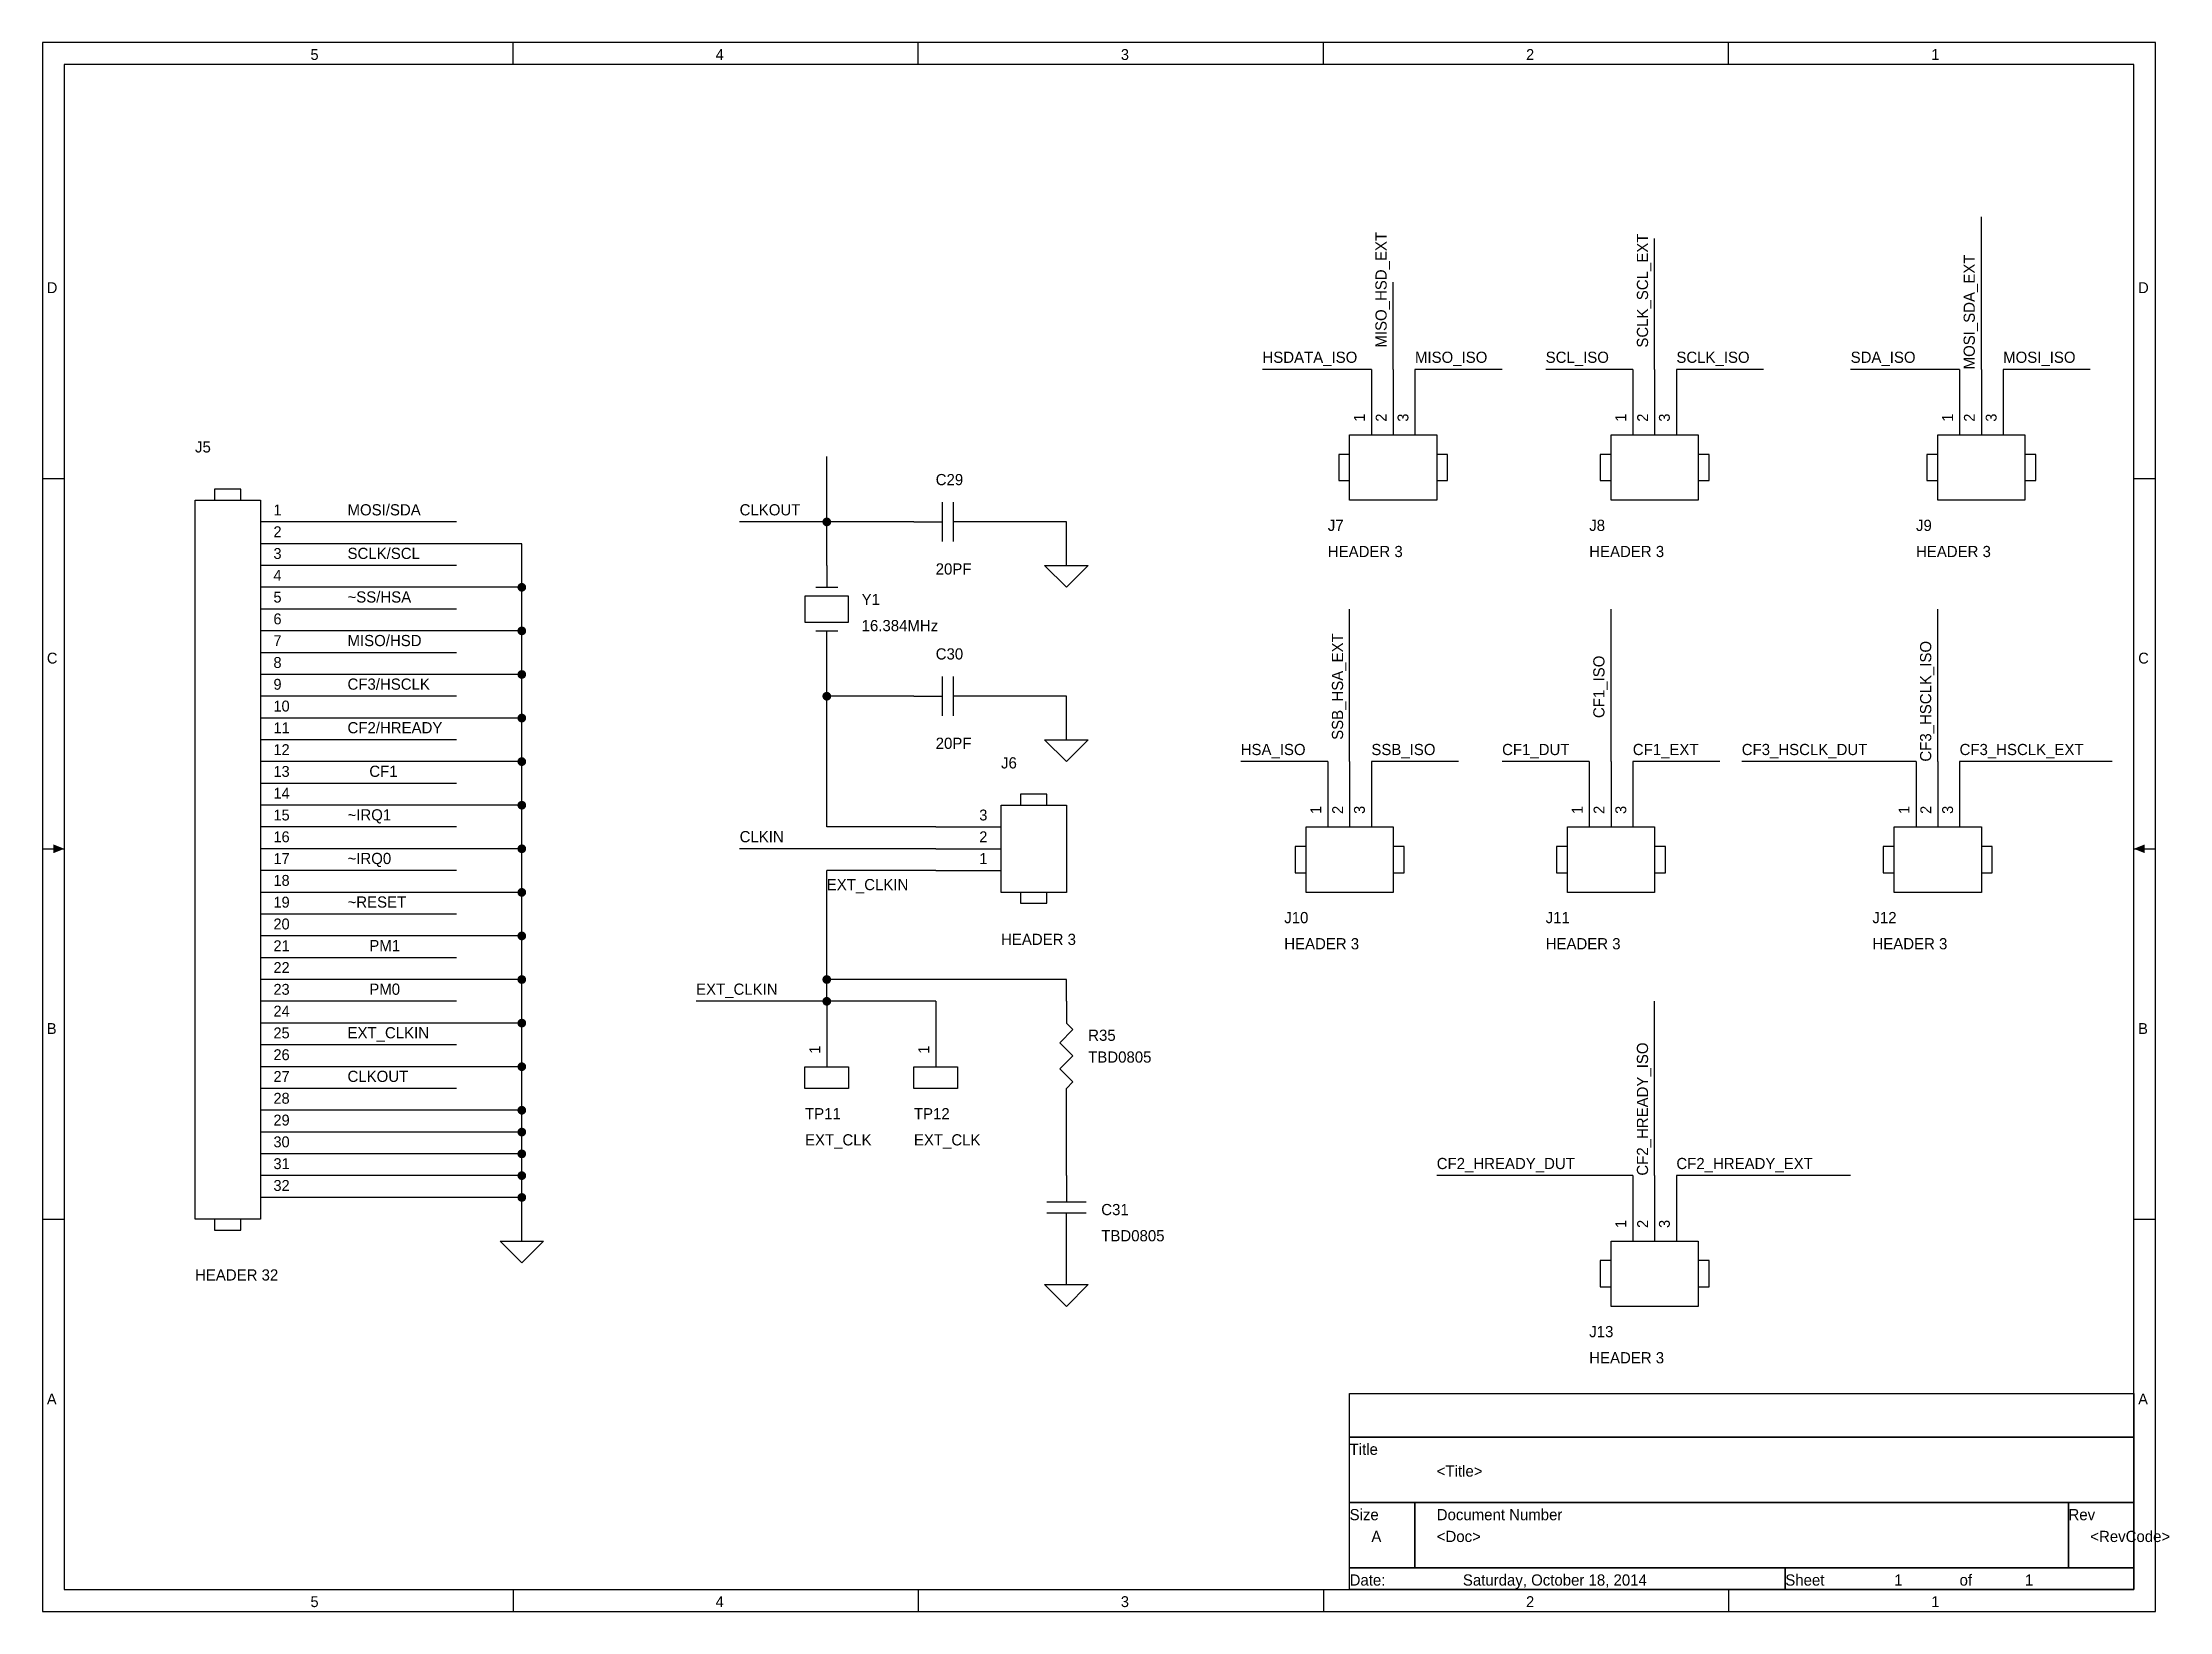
# Model space of a CAD drawing. Extents: x -0.1 to 9.66, y 0.1 to 7.3.
import ezdxf

# ---------------------------------------------------------------- set-up
doc = ezdxf.new("R2010")
doc.units = 0

msp = doc.modelspace()

# ---------------------------------------------------------------- linework, layer by layer
at = {"layer": 'PARTS'}
for p, q in [((6, 5.8), (6, 5.5)), ((6.1, 5.8), (6.1, 5.5)), ((6.2, 5.8), (6.2, 5.5)), ((7.2, 5.8), (7.2, 5.5)), ((7.3, 5.8), (7.3, 5.5)), ((7.4, 5.8), (7.4, 5.5)), ((8.7, 5.8), (8.7, 5.5)), ((8.8, 5.8), (8.8, 5.5)), ((8.9, 5.8), (8.9, 5.5)), ((1.2, 5.1), (0.9, 5.1)), ((3.9, 5.1), (4, 5.1)), ((4.2, 5.1), (4.1, 5.1)), ((1.2, 5), (0.9, 5)), ((1.2, 4.9), (0.9, 4.9)), ((3.5, 4.9), (3.5, 4.8)), ((1.2, 4.8), (0.9, 4.8)), ((1.2, 4.7), (0.9, 4.7)), ((1.2, 4.6), (0.9, 4.6)), ((3.5, 4.5), (3.5, 4.6)), ((1.2, 4.5), (0.9, 4.5)), ((1.2, 4.4), (0.9, 4.4)), ((1.2, 4.3), (0.9, 4.3)), ((3.9, 4.3), (4, 4.3)), ((4.2, 4.3), (4.1, 4.3)), ((1.2, 4.2), (0.9, 4.2)), ((1.2, 4.1), (0.9, 4.1)), ((1.2, 4), (0.9, 4)), ((5.8, 4), (5.8, 3.7)), ((5.9, 4), (5.9, 3.7)), ((6, 4), (6, 3.7)), ((7, 4), (7, 3.7)), ((7.1, 4), (7.1, 3.7)), ((7.2, 4), (7.2, 3.7)), ((8.5, 4), (8.5, 3.7)), ((8.6, 4), (8.6, 3.7)), ((8.7, 4), (8.7, 3.7)), ((1.2, 3.9), (0.9, 3.9)), ((1.2, 3.8), (0.9, 3.8)), ((1.2, 3.7), (0.9, 3.7)), ((4, 3.7), (4.3, 3.7)), ((1.2, 3.6), (0.9, 3.6)), ((4, 3.6), (4.3, 3.6)), ((1.2, 3.5), (0.9, 3.5)), ((4, 3.5), (4.3, 3.5)), ((1.2, 3.4), (0.9, 3.4)), ((1.2, 3.3), (0.9, 3.3)), ((1.2, 3.2), (0.9, 3.2)), ((1.2, 3.1), (0.9, 3.1)), ((1.2, 3), (0.9, 3)), ((1.2, 2.9), (0.9, 2.9)), ((3.5, 2.9), (3.5, 2.6)), ((4, 2.9), (4, 2.6)), ((4.6, 2.9), (4.6, 2.8)), ((1.2, 2.8), (0.9, 2.8)), ((1.2, 2.7), (0.9, 2.7)), ((1.2, 2.6), (0.9, 2.6)), ((1.2, 2.5), (0.9, 2.5)), ((4.6, 2.4), (4.6, 2.5)), ((1.2, 2.4), (0.9, 2.4)), ((1.2, 2.3), (0.9, 2.3)), ((1.2, 2.2), (0.9, 2.2)), ((1.2, 2.1), (0.9, 2.1)), ((4.6, 2.1), (4.6, 2)), ((7.2, 2.1), (7.2, 1.8)), ((7.3, 2.1), (7.3, 1.8)), ((7.4, 2.1), (7.4, 1.8)), ((1.2, 2), (0.9, 2)), ((4.6, 1.8), (4.6, 1.9))]:
    msp.add_line(p, q, dxfattribs=at)
for points in [[(5.9, 5.2), (5.9, 5.5), (6.3, 5.5), (6.3, 5.2)], [(7.1, 5.2), (7.1, 5.5), (7.5, 5.5), (7.5, 5.2)], [(8.6, 5.2), (8.6, 5.5), (9, 5.5), (9, 5.2)], [(0.6, 5.2), (0.9, 5.2), (0.9, 1.9), (0.6, 1.9)], [(4.6, 3.4), (4.3, 3.4), (4.3, 3.8), (4.6, 3.8)], [(5.7, 3.4), (5.7, 3.7), (6.1, 3.7), (6.1, 3.4)], [(6.9, 3.4), (6.9, 3.7), (7.3, 3.7), (7.3, 3.4)], [(8.4, 3.4), (8.4, 3.7), (8.8, 3.7), (8.8, 3.4)], [(3.6, 2.6), (3.6, 2.5), (3.4, 2.5), (3.4, 2.6)], [(4.1, 2.6), (4.1, 2.5), (3.9, 2.5), (3.9, 2.6)], [(7.1, 1.5), (7.1, 1.8), (7.5, 1.8), (7.5, 1.5)]]:
    msp.add_lwpolyline(points, close=True, dxfattribs=at)
for points in [[(5.9, 5.4), (5.9, 5.41), (5.85, 5.41), (5.85, 5.29), (5.9, 5.29)], [(6.3, 5.3), (6.3, 5.29), (6.35, 5.29), (6.35, 5.41), (6.3, 5.41)], [(7.1, 5.4), (7.1, 5.41), (7.05, 5.41), (7.05, 5.29), (7.1, 5.29)], [(7.5, 5.3), (7.5, 5.29), (7.55, 5.29), (7.55, 5.41), (7.5, 5.41)], [(8.6, 5.4), (8.6, 5.41), (8.55, 5.41), (8.55, 5.29), (8.6, 5.29)], [(9, 5.3), (9, 5.29), (9.05, 5.29), (9.05, 5.41), (9, 5.41)], [(0.8, 5.2), (0.81, 5.2), (0.81, 5.25), (0.69, 5.25), (0.69, 5.2)], [(4.03, 5.19), (4.03, 5.01)], [(4.08, 5.19), (4.08, 5.01)], [(4, 5.1), (4.03, 5.1)], [(4.1, 5.1), (4.08, 5.1)], [(4.5, 4.9), (4.7, 4.9)], [(4.6, 4.8), (4.5, 4.9)], [(4.7, 4.9), (4.6, 4.8)], [(3.45, 4.8), (3.55, 4.8)], [(3.6, 4.76), (3.4, 4.76)], [(3.4, 4.76), (3.4, 4.64)], [(3.6, 4.64), (3.6, 4.76)], [(3.4, 4.64), (3.6, 4.64)], [(3.45, 4.6), (3.55, 4.6)], [(4, 4.3), (4.03, 4.3)], [(4.03, 4.39), (4.03, 4.21)], [(4.08, 4.39), (4.08, 4.21)], [(4.1, 4.3), (4.08, 4.3)], [(4.5, 4.1), (4.7, 4.1)], [(4.6, 4), (4.5, 4.1)], [(4.7, 4.1), (4.6, 4)], [(4.5, 3.8), (4.51, 3.8), (4.51, 3.85), (4.39, 3.85), (4.39, 3.8)], [(5.7, 3.6), (5.7, 3.61), (5.65, 3.61), (5.65, 3.49), (5.7, 3.49)], [(6.1, 3.5), (6.1, 3.49), (6.15, 3.49), (6.15, 3.61), (6.1, 3.61)], [(6.9, 3.6), (6.9, 3.61), (6.85, 3.61), (6.85, 3.49), (6.9, 3.49)], [(7.3, 3.5), (7.3, 3.49), (7.35, 3.49), (7.35, 3.61), (7.3, 3.61)], [(8.4, 3.6), (8.4, 3.61), (8.35, 3.61), (8.35, 3.49), (8.4, 3.49)], [(8.8, 3.5), (8.8, 3.49), (8.85, 3.49), (8.85, 3.61), (8.8, 3.61)], [(4.4, 3.4), (4.39, 3.4), (4.39, 3.35), (4.51, 3.35), (4.51, 3.4)], [(4.63, 2.77), (4.57, 2.71)], [(4.6, 2.8), (4.63, 2.77)], [(4.57, 2.71), (4.63, 2.65)], [(4.63, 2.65), (4.57, 2.59)], [(4.57, 2.59), (4.63, 2.53)], [(4.63, 2.53), (4.6, 2.5)], [(4.51, 1.98), (4.69, 1.98)], [(4.6, 2), (4.6, 1.98)], [(0.7, 1.9), (0.69, 1.9), (0.69, 1.85), (0.81, 1.85), (0.81, 1.9)], [(4.51, 1.93), (4.69, 1.93)], [(4.6, 1.9), (4.6, 1.93)], [(2, 1.8), (2.2, 1.8)], [(2.1, 1.7), (2, 1.8)], [(2.2, 1.8), (2.1, 1.7)], [(7.1, 1.7), (7.1, 1.71), (7.05, 1.71), (7.05, 1.59), (7.1, 1.59)], [(7.5, 1.6), (7.5, 1.59), (7.55, 1.59), (7.55, 1.71), (7.5, 1.71)], [(4.5, 1.6), (4.7, 1.6)], [(4.6, 1.5), (4.5, 1.6)], [(4.7, 1.6), (4.6, 1.5)]]:
    msp.add_lwpolyline(points, dxfattribs=at)
at = {"layer": 'TITLE'}
for points in [[(-0.1, 0.1), (9.6, 0.1), (9.6, 7.3), (-0.1, 7.3)], [(0, 0.2), (9.5, 0.2), (9.5, 7.2), (0, 7.2)], [(5.9, 1.1), (9.5, 1.1), (9.5, 0.9), (5.9, 0.9)], [(5.9, 0.9), (9.5, 0.9), (9.5, 0.6), (5.9, 0.6)], [(5.9, 0.6), (6.2, 0.6), (6.2, 0.3), (5.9, 0.3)], [(6.2, 0.6), (9.2, 0.6), (9.2, 0.3), (6.2, 0.3)], [(9.2, 0.6), (9.5, 0.6), (9.5, 0.3), (9.2, 0.3)], [(5.9, 0.3), (7.9, 0.3), (7.9, 0.2), (5.9, 0.2)], [(7.9, 0.3), (9.5, 0.3), (9.5, 0.2), (7.9, 0.2)]]:
    msp.add_lwpolyline(points, close=True, dxfattribs=at)
for points in [[(2.06, 7.2), (2.06, 7.3)], [(3.92, 7.2), (3.92, 7.3)], [(5.78, 7.2), (5.78, 7.3)], [(7.64, 7.2), (7.64, 7.3)], [(-0.1, 5.3), (0, 5.3)], [(9.5, 5.3), (9.6, 5.3)], [(-0.1, 3.6), (0, 3.6)], [(9.5, 3.6), (9.6, 3.6)], [(-0.1, 1.9), (0, 1.9)], [(9.5, 1.9), (9.6, 1.9)], [(2.06, 0.2), (2.06, 0.1)], [(3.92, 0.2), (3.92, 0.1)], [(5.78, 0.2), (5.78, 0.1)], [(7.64, 0.2), (7.64, 0.1)]]:
    msp.add_lwpolyline(points, dxfattribs=at)
for points in [[(0, 3.6), (-0.05, 3.62), (-0.05, 3.58), (-0.05, 3.6)], [(0, 3.6), (-0.05, 3.62), (-0.05, 3.58), (-0.05, 3.6)], [(0, 3.6), (-0.05, 3.62), (-0.05, 3.58), (-0.05, 3.6)], [(9.5, 3.6), (9.55, 3.62), (9.55, 3.58), (9.55, 3.6)], [(9.5, 3.6), (9.55, 3.62), (9.55, 3.58), (9.55, 3.6)], [(9.5, 3.6), (9.55, 3.62), (9.55, 3.58), (9.55, 3.6)]]:
    msp.add_solid(points, dxfattribs=at)
at = {"layer": 'WIRE'}
for points in [[(8.8, 5.8), (8.8, 6.5)], [(7.3, 5.8), (7.3, 6.4)], [(6.1, 5.8), (6.1, 6.2)], [(6, 5.8), (5.5, 5.8)], [(6.6, 5.8), (6.2, 5.8)], [(7.2, 5.8), (6.8, 5.8)], [(7.8, 5.8), (7.4, 5.8)], [(8.7, 5.8), (8.2, 5.8)], [(9.3, 5.8), (8.9, 5.8)], [(3.5, 5.1), (3.5, 5.4)], [(1.8, 5.1), (1.2, 5.1)], [(3.5, 5.1), (3.1, 5.1)], [(3.9, 5.1), (3.5, 5.1)], [(3.5, 4.9), (3.5, 5.1)], [(4.6, 5.1), (4.2, 5.1)], [(4.6, 4.9), (4.6, 5.1)], [(2.1, 5), (1.2, 5)], [(2.1, 4.8), (2.1, 5)], [(1.8, 4.9), (1.2, 4.9)], [(2.1, 4.8), (1.2, 4.8)], [(2.1, 4.6), (2.1, 4.8)], [(1.8, 4.7), (1.2, 4.7)], [(5.9, 4), (5.9, 4.7)], [(7.1, 4), (7.1, 4.7)], [(8.6, 4), (8.6, 4.7)], [(2.1, 4.6), (1.2, 4.6)], [(2.1, 4.4), (2.1, 4.6)], [(1.8, 4.5), (1.2, 4.5)], [(3.5, 4.3), (3.5, 4.5)], [(2.1, 4.4), (1.2, 4.4)], [(2.1, 4.2), (2.1, 4.4)], [(1.8, 4.3), (1.2, 4.3)], [(3.9, 4.3), (3.5, 4.3)], [(3.5, 3.7), (3.5, 4.3)], [(4.6, 4.3), (4.2, 4.3)], [(4.6, 4.1), (4.6, 4.3)], [(2.1, 4.2), (1.2, 4.2)], [(2.1, 4), (2.1, 4.2)], [(1.8, 4.1), (1.2, 4.1)], [(2.1, 4), (1.2, 4)], [(2.1, 3.8), (2.1, 4)], [(5.8, 4), (5.4, 4)], [(6.4, 4), (6, 4)], [(7, 4), (6.6, 4)], [(7.6, 4), (7.2, 4)], [(8.5, 4), (7.7, 4)], [(9.4, 4), (8.7, 4)], [(1.8, 3.9), (1.2, 3.9)], [(2.1, 3.8), (1.2, 3.8)], [(2.1, 3.6), (2.1, 3.8)], [(1.8, 3.7), (1.2, 3.7)], [(4, 3.7), (3.5, 3.7)], [(2.1, 3.6), (1.2, 3.6)], [(2.1, 3.4), (2.1, 3.6)], [(4, 3.6), (3.1, 3.6)], [(1.8, 3.5), (1.2, 3.5)], [(4, 3.5), (3.5, 3.5)], [(3.5, 3), (3.5, 3.5)], [(2.1, 3.4), (1.2, 3.4)], [(2.1, 3.2), (2.1, 3.4)], [(1.8, 3.3), (1.2, 3.3)], [(2.1, 3.2), (1.2, 3.2)], [(2.1, 3), (2.1, 3.2)], [(1.8, 3.1), (1.2, 3.1)], [(2.1, 3), (1.2, 3)], [(2.1, 2.8), (2.1, 3)], [(4.6, 3), (3.5, 3)], [(3.5, 2.9), (3.5, 3)], [(4.6, 2.9), (4.6, 3)], [(1.8, 2.9), (1.2, 2.9)], [(3.5, 2.9), (2.9, 2.9)], [(4, 2.9), (3.5, 2.9)], [(7.3, 2.1), (7.3, 2.9)], [(2.1, 2.8), (1.2, 2.8)], [(2.1, 2.6), (2.1, 2.8)], [(1.8, 2.7), (1.2, 2.7)], [(2.1, 2.6), (1.2, 2.6)], [(2.1, 2.4), (2.1, 2.6)], [(1.8, 2.5), (1.2, 2.5)], [(2.1, 2.4), (1.2, 2.4)], [(2.1, 2.3), (2.1, 2.4)], [(4.6, 2.1), (4.6, 2.4)], [(2.1, 2.3), (1.2, 2.3)], [(2.1, 2.2), (2.1, 2.3)], [(2.1, 2.2), (1.2, 2.2)], [(2.1, 2.1), (2.1, 2.2)], [(2.1, 2.1), (1.2, 2.1)], [(2.1, 2), (2.1, 2.1)], [(7.2, 2.1), (6.3, 2.1)], [(8.2, 2.1), (7.4, 2.1)], [(2.1, 2), (1.2, 2)], [(2.1, 1.8), (2.1, 2)], [(4.6, 1.6), (4.6, 1.8)]]:
    msp.add_lwpolyline(points, dxfattribs=at)
at = {"layer": 'WIRE', "const_width": 0.02}
for points in [[(3.49, 5.1, 1), (3.51, 5.1, 1)], [(2.09, 4.8, 1), (2.11, 4.8, 1)], [(2.09, 4.6, 1), (2.11, 4.6, 1)], [(2.09, 4.4, 1), (2.11, 4.4, 1)], [(3.49, 4.3, 1), (3.51, 4.3, 1)], [(2.09, 4.2, 1), (2.11, 4.2, 1)], [(2.09, 4, 1), (2.11, 4, 1)], [(2.09, 3.8, 1), (2.11, 3.8, 1)], [(2.09, 3.6, 1), (2.11, 3.6, 1)], [(2.09, 3.4, 1), (2.11, 3.4, 1)], [(2.09, 3.2, 1), (2.11, 3.2, 1)], [(2.09, 3, 1), (2.11, 3, 1)], [(3.49, 3, 1), (3.51, 3, 1)], [(3.49, 2.9, 1), (3.51, 2.9, 1)], [(2.09, 2.8, 1), (2.11, 2.8, 1)], [(2.09, 2.6, 1), (2.11, 2.6, 1)], [(2.09, 2.4, 1), (2.11, 2.4, 1)], [(2.09, 2.3, 1), (2.11, 2.3, 1)], [(2.09, 2.2, 1), (2.11, 2.2, 1)], [(2.09, 2.1, 1), (2.11, 2.1, 1)], [(2.09, 2, 1), (2.11, 2, 1)]]:
    msp.add_lwpolyline(points, format="xyb", close=True, dxfattribs=at)

# ---------------------------------------------------------------- texts
at = {"layer": 'PARTS'}
for s, p in [('1', (5.97, 5.56)), ('2', (6.07, 5.56)), ('3', (6.17, 5.56)), ('1', (7.17, 5.56)), ('2', (7.27, 5.56)), ('3', (7.37, 5.56)), ('1', (8.67, 5.56)), ('2', (8.77, 5.56)), ('3', (8.87, 5.56)), ('1', (5.77, 3.76)), ('2', (5.87, 3.76)), ('3', (5.97, 3.76)), ('1', (6.97, 3.76)), ('2', (7.07, 3.76)), ('3', (7.17, 3.76)), ('1', (8.47, 3.76)), ('2', (8.57, 3.76)), ('3', (8.67, 3.76)), ('1', (3.47, 2.66)), ('1', (3.97, 2.66)), ('1', (7.17, 1.86)), ('2', (7.27, 1.86)), ('3', (7.37, 1.86))]:
    msp.add_text(s, height=0.05, rotation=90, dxfattribs=at).set_placement(p)
for s, p in [('1', (0.96, 5.13)), ('2', (0.96, 5.03)), ('3', (0.96, 4.93)), ('4', (0.96, 4.83)), ('5', (0.96, 4.73)), ('6', (0.96, 4.63)), ('7', (0.96, 4.53)), ('8', (0.96, 4.43)), ('9', (0.96, 4.33)), ('10', (0.96, 4.23)), ('11', (0.96, 4.13)), ('12', (0.96, 4.03)), ('13', (0.96, 3.93)), ('14', (0.96, 3.83)), ('15', (0.96, 3.73)), ('3', (4.2, 3.73)), ('16', (0.96, 3.63)), ('2', (4.2, 3.63)), ('17', (0.96, 3.53)), ('1', (4.2, 3.53)), ('18', (0.96, 3.43)), ('19', (0.96, 3.33)), ('20', (0.96, 3.23)), ('21', (0.96, 3.13)), ('22', (0.96, 3.03)), ('23', (0.96, 2.93)), ('24', (0.96, 2.83)), ('25', (0.96, 2.73)), ('26', (0.96, 2.63)), ('27', (0.96, 2.53)), ('28', (0.96, 2.43)), ('29', (0.96, 2.33)), ('30', (0.96, 2.23)), ('31', (0.96, 2.13)), ('32', (0.96, 2.03))]:
    msp.add_text(s, height=0.05, dxfattribs=at).set_placement(p)
at = {"layer": 'PARTTEXT'}
for s, p in [('J5', (0.6, 5.4186)), ('C29', (4, 5.2686)), ('J7', (5.8, 5.0586)), ('J8', (7, 5.0586)), ('J9', (8.5, 5.0586)), ('HEADER 3', (5.8, 4.9386)), ('HEADER 3', (7, 4.9386)), ('HEADER 3', (8.5, 4.9386)), ('20PF', (4, 4.8586)), ('Y1', (3.66, 4.7186)), ('16.384MHz', (3.66, 4.5986)), ('C30', (4, 4.4686)), ('20PF', (4, 4.0586)), ('J6', (4.3, 3.9686)), ('J10', (5.6, 3.2586)), ('J11', (6.8, 3.2586)), ('J12', (8.3, 3.2586)), ('HEADER 3', (4.3, 3.1586)), ('HEADER 3', (5.6, 3.1386)), ('HEADER 3', (6.8, 3.1386)), ('HEADER 3', (8.3, 3.1386)), ('R35', (4.7, 2.7186)), ('TBD0805', (4.7, 2.6186)), ('TP11', (3.4, 2.3586)), ('TP12', (3.9, 2.3586)), ('EXT_CLK', (3.4, 2.2386)), ('EXT_CLK', (3.9, 2.2386)), ('C31', (4.76, 1.9186)), ('TBD0805', (4.76, 1.7986)), ('HEADER 32', (0.6, 1.6186)), ('J13', (7, 1.3586)), ('HEADER 3', (7, 1.2386)), ('Title', (5.9, 0.8186)), ('Size', (5.9, 0.5186)), ('Document Number', (6.3, 0.5186)), ('Rev', (9.2, 0.5186)), ('Date:', (5.9, 0.2186)), ('Sheet', (7.9, 0.2186)), ('of', (8.7, 0.2186))]:
    msp.add_text(s, height=0.0514, dxfattribs=at).set_placement(p)
at = {"layer": 'TITLE'}
for s, height, p in [('5', 0.05, (1.13, 7.22)), ('4', 0.05, (2.99, 7.22)), ('3', 0.05, (4.85, 7.22)), ('2', 0.05, (6.71, 7.22)), ('1', 0.05, (8.57, 7.22)), ('D', 0.05, (-0.08, 6.15)), ('D', 0.05, (9.52, 6.15)), ('C', 0.05, (-0.08, 4.45)), ('C', 0.05, (9.52, 4.45)), ('B', 0.05, (-0.08, 2.75)), ('B', 0.05, (9.52, 2.75)), ('A', 0.05, (-0.08, 1.05)), ('A', 0.05, (9.52, 1.05)), ('<Title>', 0.0514, (6.3, 0.7186)), ('A', 0.0514, (6, 0.4186)), ('<Doc>', 0.0514, (6.3, 0.4186)), ('<RevCode>', 0.0514, (9.3, 0.4186)), ('Saturday, October 18, 2014', 0.0514, (6.42, 0.2186)), ('1', 0.0514, (8.4, 0.2186)), ('1', 0.0514, (9, 0.2186)), ('5', 0.05, (1.13, 0.12)), ('4', 0.05, (2.99, 0.12)), ('3', 0.05, (4.85, 0.12)), ('2', 0.05, (6.71, 0.12)), ('1', 0.05, (8.57, 0.12))]:
    msp.add_text(s, height=height, dxfattribs=at).set_placement(p)
at = {"layer": 'WIRETEXT'}
for s, p in [('MISO_HSD_EXT', (6.07, 5.9)), ('SCLK_SCL_EXT', (7.27, 5.9)), ('MOSI_SDA_EXT', (8.77, 5.8)), ('SSB_HSA_EXT', (5.87, 4.1)), ('CF3_HSCLK_ISO', (8.57, 4)), ('CF1_ISO', (7.07, 4.2)), ('CF2_HREADY_ISO', (7.27, 2.1))]:
    msp.add_text(s, height=0.0514, rotation=90, dxfattribs=at).set_placement(p)
for s, p in [('HSDATA_ISO', (5.5, 5.83)), ('MISO_ISO', (6.2, 5.83)), ('SCL_ISO', (6.8, 5.83)), ('SCLK_ISO', (7.4, 5.83)), ('SDA_ISO', (8.2, 5.83)), ('MOSI_ISO', (8.9, 5.83)), ('MOSI/SDA', (1.3, 5.13)), ('CLKOUT', (3.1, 5.13)), ('SCLK/SCL', (1.3, 4.93)), ('~SS/HSA', (1.3, 4.73)), ('MISO/HSD', (1.3, 4.53)), ('CF3/HSCLK', (1.3, 4.33)), ('CF2/HREADY', (1.3, 4.13)), ('HSA_ISO', (5.4, 4.03)), ('SSB_ISO', (6, 4.03)), ('CF1_DUT', (6.6, 4.03)), ('CF1_EXT', (7.2, 4.03)), ('CF3_HSCLK_DUT', (7.7, 4.03)), ('CF3_HSCLK_EXT', (8.7, 4.03)), ('CF1', (1.4, 3.93)), ('~IRQ1', (1.3, 3.73)), ('CLKIN', (3.1, 3.63)), ('~IRQ0', (1.3, 3.53)), ('EXT_CLKIN', (3.5, 3.41)), ('~RESET', (1.3, 3.33)), ('PM1', (1.4, 3.13)), ('PM0', (1.4, 2.93)), ('EXT_CLKIN', (2.9, 2.93)), ('EXT_CLKIN', (1.3, 2.73)), ('CLKOUT', (1.3, 2.53)), ('CF2_HREADY_DUT', (6.3, 2.13)), ('CF2_HREADY_EXT', (7.4, 2.13))]:
    msp.add_text(s, height=0.0514, dxfattribs=at).set_placement(p)

doc.saveas('drawing.dxf')
